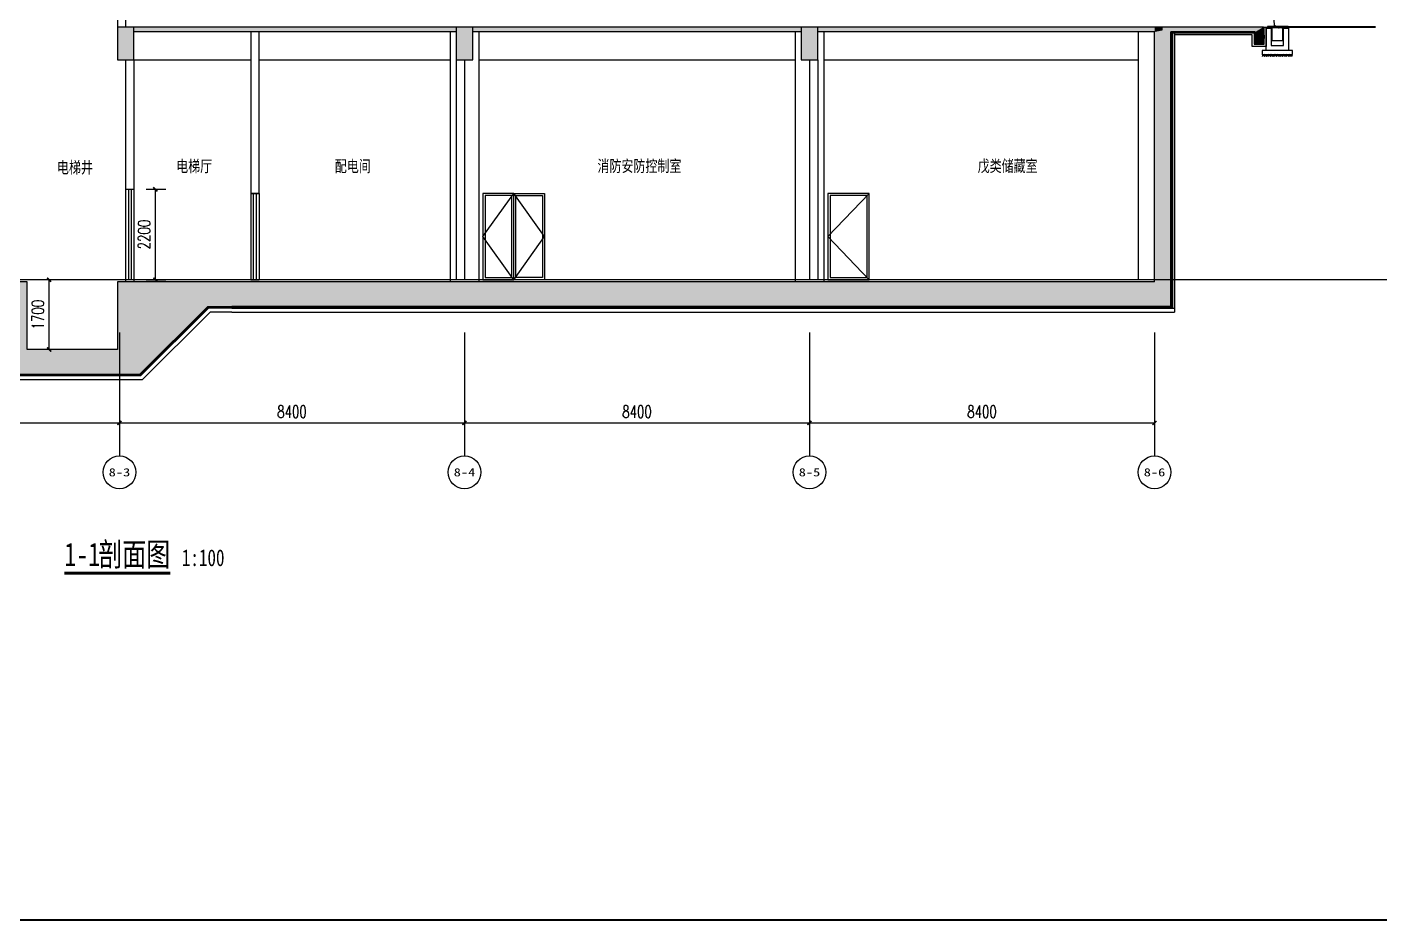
# Model space of a CAD drawing. Extents: x 1106790 to 1313746, y -134124 to 12249.
# Drawn here: x 1263098 to 1296036, y -73747 to -51988 of the extents above; entities that cross this region are included whole.
import ezdxf
from ezdxf.enums import TextEntityAlignment as Align

# ---------------------------------------------------------------- set-up
doc = ezdxf.new("R2010")
doc.units = 0
doc.header["$LTSCALE"] = 1000
doc.header["$MEASUREMENT"] = 0
doc.linetypes.add('DASH', pattern=[0.35, 0.25, -0.1])
for name, color, linetype in [('01-标注_尺寸', 124, 'Continuous'), ('01-标注_符号', 200, 'Continuous'), ('01-标注_轴线坐标', 132, 'Continuous'), ('02-TEXT_房间', 7, 'Continuous'), ('02-TEXT_标注', 130, 'Continuous'), ('02-TEXT_轴号', 7, 'Continuous'), ('05-填充_天正', 26, 'Continuous'), ('A-C_窗', 140, 'Continuous'), ('A-C_门', 150, 'Continuous'), ('A-O_散水', 134, 'Continuous'), ('A-O_防水层', 222, 'Continuous'), ('A-SUR_保温', 222, 'Continuous'), ('A-SUR_看线', 231, 'Continuous'), ('A-SUR_面层', 191, 'Continuous'), ('A-TECH_结构', 21, 'Continuous'), ('A-金属背板', 30, 'Continuous'), ('A_STR-砌块墙', 121, 'Continuous'), ('A_STR-砼墙', 51, 'Continuous'), ('A_STR-砼柱', 51, 'Continuous'), ('DIM_SYMB', 200, 'Continuous'), ('PUB_HATCH', 8, 'Continuous'), ('构造物', 145, 'Continuous')]:
    doc.layers.add(name, color=color, linetype=linetype)
doc.layers.add('04-不打印_辅助线', color=165, linetype='Continuous', plot=False)
doc.styles.add('_TCH_AXIS', font='STXIHEI.TTF')
doc.styles.add('_TCH_DIM', font='ROS1', dxfattribs={"width": 0.8, "bigfont": 'JD'})
doc.styles.add('_TCH_DIM_T3', font='SIMPLEX', dxfattribs={"width": 0.705882, "bigfont": 'GBCBIG'})
doc.styles.get("Standard").update_dxf_attribs({"font": 'STXIHEI.TTF', "width": 0.75})
doc.dimstyles.new('_TCH_ARCH&&100', dxfattribs={"dimtxt": 297.5, "dimasz": 100, "dimexe": 250, "dimexo": 300, "dimgap": 126.25, "dimtad": 1, "dimdec": 0, "dimzin": 0, "dimdsep": 46, "dimtxsty": '_TCH_DIM_T3', "dimblk": 'ARCHTICK', "dimcen": 0.09, "dimclrt": 7, "dimazin": 2, "dimtfac": 1, "dimtdec": 0, "dimtix": 1, "dimtmove": 2, "dimatfit": 3, "dimfxl": 0, "dimtolj": 1, "dimtzin": 0, "dimarcsym": 0})
pattern_1 = [(45, (4697.017, 670), (-17.96051, 17.96051), []), (45, (4714.977, 670), (-17.96051, 17.96051), [12.7, -6.35])]

# ---------------------------------------------------------------- blocks, each defined once
blk = doc.blocks.new('电梯门')
for points in [[(0, 2200), (0, 0)], [(0, 2200), (200, 2200)], [(67, 2200), (67, 0)], [(133, 2200), (133, 0)], [(200, 2200), (200, 0)], [(0, 0), (200, 0)]]:
    blk.add_lwpolyline(points)
blk = doc.blocks.new('图框-A1')
at = {"const_width": 0.5}
blk.add_lwpolyline([(766, 584), (25, 584), (25, 10), (766, 10)], close=True, dxfattribs=at)
blk = doc.blocks.new('dartt')
at = {"transparency": 33554641}
h = blk.add_hatch(dxfattribs=at)
h.set_pattern_fill('ANSI32', color=26)
h.set_pattern_definition([(45, (1294.211, 122.3605), (-3.367596, 3.367596), []), (45, (1296.4563, 122.3605), (-3.367596, 3.367596), [])])
edge = h.paths.add_edge_path()
edge.add_arc((0, 21), 4, 0, 90)
edge.add_line((0, 25), (0, 0))
edge.add_line((0, 0), (25, 0))
edge.add_arc((21, 0), 4, 0, 90)
edge.add_line((21, 4), (4, 4))
edge.add_line((4, 4), (4, 21))
blk.add_lwpolyline([(0, 25), (0, 0), (25, 0)])
blk.add_lwpolyline([(0, 25), (0, 25, -0.414214), (4, 21), (4, 4), (21, 4, -0.414214), (25, 0), (25, 0)], format="xyb")
blk = doc.blocks.new('$LinePat$素土夯实')
at = {"color": 0}
for p, q in [((0, -210), (210, 0)), ((120, -300), (420, 0)), ((420, 0), (608, -188)), ((495, -300), (795, 0)), ((615, 0), (705, -90)), ((210, -210), (300, -300)), ((315, -105), (502, -293)), ((705, -300), (795, -210))]:
    blk.add_line(p, q, dxfattribs=at)
blk = doc.blocks.new('drsrtg')
at = {"layer": '05-填充_天正'}
h = blk.add_hatch(dxfattribs=at)
h.set_pattern_fill('ANSI33', color=256, scale=8)
h.set_pattern_definition([(45, (4711.517, 670), (-17.96051, 17.96051), []), (45, (4729.477, 670), (-17.96051, 17.96051), [12.7, -6.35])])
h.paths.add_polyline_path([(-608, 580), (-608, 550), (-513, 550), (-513, 580)])
h = blk.add_hatch(dxfattribs=at)
h.set_pattern_fill('ANSI33', color=256, scale=8)
h.set_pattern_definition(pattern_1)
h.paths.add_polyline_path([(-448, 550), (-448, 580), (-498, 580), (-498, 550)])
h = blk.add_hatch(dxfattribs=at)
h.set_pattern_fill('ANSI33', color=256, scale=8)
h.set_pattern_definition(pattern_1)
h.paths.add_polyline_path([(-383, 550), (-383, 580), (-433, 580), (-433, 550)])
h = blk.add_hatch(dxfattribs=at)
h.set_pattern_fill('ANSI33', color=256, scale=8)
h.set_pattern_definition(pattern_1)
h.paths.add_polyline_path([(-318, 550), (-318, 580), (-368, 580), (-368, 550)])
h = blk.add_hatch(dxfattribs=at)
h.set_pattern_fill('ANSI33', color=256, scale=8)
h.set_pattern_definition(pattern_1)
h.paths.add_polyline_path([(-253, 550), (-253, 580), (-303, 580), (-303, 550)])
h = blk.add_hatch(dxfattribs=at)
h.set_pattern_fill('ANSI33', color=256, scale=8)
h.set_pattern_definition([(45, (4721.517, 670), (-17.96051, 17.96051), []), (45, (4739.477, 670), (-17.96051, 17.96051), [12.7, -6.35])])
h.paths.add_polyline_path([(-108, 550), (-108, 580), (-238, 580), (-238, 550)])
at = {"layer": '01-标注_符号'}
for p, q in [((-527, 1382), (-1923, 1382)), ((-433, 580), (-527, 1382))]:
    blk.add_line(p, q, dxfattribs=at)
at = {"layer": '01-标注_符号', "const_width": 40}
blk.add_lwpolyline([(-431, 560, 1), (-435, 600, 1)], format="xyb", close=True, dxfattribs=at)
at = {"layer": '05-填充_天正'}
blk.add_lwpolyline([(-500, 550), (-500, 240), (-240, 240), (-240, 550)], dxfattribs=at)
at = {"layer": 'A-SUR_面层'}
for p, q in [((-108, 580), (-608, 580)), ((-608, 550), (-608, 580)), ((-108, 550), (-608, 550)), ((-513, 550), (-513, 580)), ((-498, 550), (-498, 580)), ((-448, 550), (-448, 580)), ((-433, 550), (-433, 580)), ((-383, 550), (-383, 580)), ((-368, 550), (-368, 580)), ((-318, 550), (-318, 580)), ((-303, 550), (-303, 580)), ((-253, 550), (-253, 580)), ((-238, 550), (-238, 580)), ((-108, 550), (-108, 580))]:
    blk.add_line(p, q, dxfattribs=at)
at = {"layer": 'A_STR-砌块墙'}
for points in [[(-640, 540), (-520, 540), (-520, 120), (-220, 120), (-220, 540), (-100, 540), (-100, 0), (-640, 0), (-640, 540)], [(-100, 0), (-740, 0), (-740, -100), (0, -100), (0, 0), (-520, 0)]]:
    blk.add_lwpolyline(points, dxfattribs=at)
at = {"layer": 'A-SUR_看线', "xscale": -0.1861635220123852, "yscale": 0.1666666666666667, "zscale": 0.1666666666666667}
for p in [(-592, -100), (-444, -100), (-296, -100), (-148, -100), (0, -100)]:
    blk.add_blockref('$LinePat$素土夯实', p, dxfattribs=at)
at = {"layer": '构造物', "linetype": 'DASH', "ltscale": 0.2}
blk.add_blockref('dartt', (-620, 540), dxfattribs=at)
at = {"layer": '构造物', "linetype": 'DASH', "ltscale": 0.2, "xscale": -1}
blk.add_blockref('dartt', (-100, 540), dxfattribs=at)
at = {"layer": '02-TEXT_标注', "style": '_TCH_DIM', "width": 0.8}
blk.add_text('排水沟', height=347.3, dxfattribs=at).set_placement((-1818, 1487))
blk = doc.blocks.new('_FZH')
blk.add_lwpolyline([(-0.5, -0.5), (0.5, -0.5), (0.5, 0.5), (-0.5, 0.5)], close=True)
at = {"layer": 'PUB_HATCH'}
blk.add_solid([(-0.5, -0.5), (0.5, -0.5), (-0.5, 0.5), (0.5, 0.5)], dxfattribs=at)
blk = doc.blocks.new('_ArchTick')
at = {"color": 0, "linetype": 'ByBlock', "const_width": 0.4}
blk.add_lwpolyline([(-0.5, -0.5), (0.5, 0.5)], dxfattribs=at)
blk = doc.blocks.new('*D266')
at = {"layer": '01-标注_轴线坐标', "color": 0, "lineweight": -2, "transparency": 16777216}
for p, q in [((1282148, -59426), (1282148, -61876)), ((1290548, -59426), (1290548, -61876)), ((1282148, -61626), (1290548, -61626))]:
    blk.add_line(p, q, dxfattribs=at)
at = {"layer": 'Defpoints', "color": 0, "transparency": 16777216}
for p in [(1282148, -59126), (1290548, -59126), (1290548, -61626)]:
    blk.add_point(p, dxfattribs=at)
at = {"layer": '01-标注_轴线坐标', "color": 0, "lineweight": -2, "transparency": 16777216, "xscale": 100, "yscale": 100, "zscale": 100, "rotation": 180}
blk.add_blockref('_ArchTick', (1282148, -61626), dxfattribs=at)
at = {"layer": '01-标注_轴线坐标', "color": 0, "lineweight": -2, "transparency": 16777216, "xscale": 100, "yscale": 100, "zscale": 100}
blk.add_blockref('_ArchTick', (1290548, -61626), dxfattribs=at)
at = {"layer": '01-标注_轴线坐标', "color": 7, "transparency": 16777216, "insert": (1286348, -61351), "char_height": 297.5, "attachment_point": 5, "style": '_TCH_DIM_T3'}
blk.add_mtext('\\A1;8400', dxfattribs=at)
blk = doc.blocks.new('*D267')
at = {"layer": '01-标注_轴线坐标', "color": 0, "lineweight": -2, "transparency": 16777216}
for p, q in [((1273748, -59426), (1273748, -61876)), ((1282148, -59426), (1282148, -61876)), ((1273748, -61626), (1282148, -61626))]:
    blk.add_line(p, q, dxfattribs=at)
at = {"layer": 'Defpoints', "color": 0, "transparency": 16777216}
for p in [(1273748, -59126), (1282148, -59126), (1282148, -61626)]:
    blk.add_point(p, dxfattribs=at)
at = {"layer": '01-标注_轴线坐标', "color": 0, "lineweight": -2, "transparency": 16777216, "xscale": 100, "yscale": 100, "zscale": 100, "rotation": 180}
blk.add_blockref('_ArchTick', (1273748, -61626), dxfattribs=at)
at = {"layer": '01-标注_轴线坐标', "color": 0, "lineweight": -2, "transparency": 16777216, "xscale": 100, "yscale": 100, "zscale": 100}
blk.add_blockref('_ArchTick', (1282148, -61626), dxfattribs=at)
at = {"layer": '01-标注_轴线坐标', "color": 7, "transparency": 16777216, "insert": (1277948, -61351), "char_height": 297.5, "attachment_point": 5, "style": '_TCH_DIM_T3'}
blk.add_mtext('\\A1;8400', dxfattribs=at)
blk = doc.blocks.new('*D268')
at = {"layer": '01-标注_轴线坐标', "color": 0, "lineweight": -2, "transparency": 16777216}
for p, q in [((1265348, -59426), (1265348, -61876)), ((1273748, -59426), (1273748, -61876)), ((1265348, -61626), (1273748, -61626))]:
    blk.add_line(p, q, dxfattribs=at)
at = {"layer": 'Defpoints', "color": 0, "transparency": 16777216}
for p in [(1265348, -59126), (1273748, -59126), (1273748, -61626)]:
    blk.add_point(p, dxfattribs=at)
at = {"layer": '01-标注_轴线坐标', "color": 0, "lineweight": -2, "transparency": 16777216, "xscale": 100, "yscale": 100, "zscale": 100, "rotation": 180}
blk.add_blockref('_ArchTick', (1265348, -61626), dxfattribs=at)
at = {"layer": '01-标注_轴线坐标', "color": 0, "lineweight": -2, "transparency": 16777216, "xscale": 100, "yscale": 100, "zscale": 100}
blk.add_blockref('_ArchTick', (1273748, -61626), dxfattribs=at)
at = {"layer": '01-标注_轴线坐标', "color": 7, "transparency": 16777216, "insert": (1269548, -61351), "char_height": 297.5, "attachment_point": 5, "style": '_TCH_DIM_T3'}
blk.add_mtext('\\A1;8400', dxfattribs=at)
blk = doc.blocks.new('*D269')
at = {"layer": '01-标注_轴线坐标', "color": 0, "lineweight": -2, "transparency": 16777216}
for p, q in [((1256948, -59426), (1256948, -61876)), ((1265348, -59426), (1265348, -61876)), ((1256948, -61626), (1265348, -61626))]:
    blk.add_line(p, q, dxfattribs=at)
at = {"layer": 'Defpoints', "color": 0, "transparency": 16777216}
for p in [(1256948, -59126), (1265348, -59126), (1265348, -61626)]:
    blk.add_point(p, dxfattribs=at)
at = {"layer": '01-标注_轴线坐标', "color": 0, "lineweight": -2, "transparency": 16777216, "xscale": 100, "yscale": 100, "zscale": 100, "rotation": 180}
blk.add_blockref('_ArchTick', (1256948, -61626), dxfattribs=at)
at = {"layer": '01-标注_轴线坐标', "color": 0, "lineweight": -2, "transparency": 16777216, "xscale": 100, "yscale": 100, "zscale": 100}
blk.add_blockref('_ArchTick', (1265348, -61626), dxfattribs=at)
at = {"layer": '01-标注_轴线坐标', "color": 7, "transparency": 16777216, "insert": (1261148, -61351), "char_height": 297.5, "attachment_point": 5, "style": '_TCH_DIM_T3'}
blk.add_mtext('\\A1;8400', dxfattribs=at)
blk = doc.blocks.new('*D271')
at = {"layer": '01-标注_尺寸', "color": 0, "lineweight": -2, "transparency": 16777216}
for p, q in [((1265998, -55938), (1266474, -55938)), ((1266224, -58138), (1266224, -55938)), ((1265998, -58138), (1266474, -58138))]:
    blk.add_line(p, q, dxfattribs=at)
at = {"layer": 'Defpoints', "color": 0, "transparency": 16777216}
for p in [(1265698, -55938), (1266224, -55938), (1265698, -58138)]:
    blk.add_point(p, dxfattribs=at)
at = {"layer": '01-标注_尺寸', "color": 0, "lineweight": -2, "transparency": 16777216, "xscale": 100, "yscale": 100, "zscale": 100}
for p, rotation in [((1266224, -55938), 90), ((1266224, -58138), 270)]:
    blk.add_blockref('_ArchTick', p, dxfattribs=dict(at, rotation=rotation))
at = {"layer": '01-标注_尺寸', "color": 7, "transparency": 16777216, "insert": (1265949, -57038), "char_height": 297.5, "attachment_point": 5, "rotation": 90, "style": '_TCH_DIM_T3'}
blk.add_mtext('\\A1;2200', dxfattribs=at)
blk = doc.blocks.new('*D289')
at = {"layer": '01-标注_尺寸', "color": 0, "lineweight": -2, "transparency": 16777216}
for p, q in [((1263898, -58138), (1263386, -58138)), ((1263636, -59838), (1263636, -58138)), ((1263898, -59838), (1263386, -59838))]:
    blk.add_line(p, q, dxfattribs=at)
at = {"layer": 'Defpoints', "color": 0, "transparency": 16777216}
for p in [(1263636, -58138), (1264198, -58138), (1264198, -59838)]:
    blk.add_point(p, dxfattribs=at)
at = {"layer": '01-标注_尺寸', "color": 0, "lineweight": -2, "transparency": 16777216, "xscale": 100, "yscale": 100, "zscale": 100}
for p, rotation in [((1263636, -58138), 90), ((1263636, -59838), 270)]:
    blk.add_blockref('_ArchTick', p, dxfattribs=dict(at, rotation=rotation))
at = {"layer": '01-标注_尺寸', "color": 7, "transparency": 16777216, "insert": (1263361, -58988), "char_height": 297.5, "attachment_point": 5, "rotation": 90, "style": '_TCH_DIM_T3'}
blk.add_mtext('\\A1;1700', dxfattribs=at)
blk = doc.blocks.new('$WINLIB2D$00000001')
at = {"color": 0}
for points in [[(-0.5, 0.5), (-0.5, -0.5)], [(-0.5, 0.5), (0.5, 0.5)], [(0.5, -0.5), (0.5, 0.5)], [(0.5, 0.167), (-0.5, 0.167)], [(0.5, -0.167), (-0.5, -0.167)], [(-0.5, -0.5), (0.5, -0.5)]]:
    blk.add_lwpolyline(points, dxfattribs=at)

msp = doc.modelspace()

# ---------------------------------------------------------------- hatches: boundary and pattern name
at = {"layer": '05-填充_天正'}
for points in [[(1265698.2, -51988.5), (1265698.2, -52108.5), (1268648.2, -52108.5), (1268648.2, -51988.5)], [(1273548.2, -52108.5), (1273548.2, -51988.5), (1268648.2, -51988.5), (1268648.2, -52108.5)], [(1273948.2, -51988.5), (1273948.2, -52108.5), (1281948.2, -52108.5), (1281948.2, -51988.5)], [(1282348.2, -51988.5), (1282348.2, -52108.5), (1290548.2, -52108.5), (1290548.2, -51988.5)], [(1290748.2, -52068.5), (1290748.2, -51988.5), (1290548.2, -51988.5), (1290548.2, -52108.5)], [(1292998.2, -52108.5), (1293198.2, -51988.5), (1290748.2, -51988.5), (1290748.2, -52068.5), (1290948.2, -52108.5)], [(1293198.2, -52388.5), (1293198.2, -51988.5), (1292998.2, -52108.5), (1292998.2, -52388.5)], [(1290548.2, -58188.5), (1290948.2, -58788.5), (1290948.2, -52108.5), (1290748.2, -52068.5), (1290548.2, -52108.5)], [(1261099.6, -58788.5), (1260509.8, -58788.5), (1260509.8, -58188.5), (1263098.2, -58188.5), (1263098.2, -59838.5), (1265298.2, -59838.5), (1265298.2, -58188.5), (1268086.5, -58188.5), (1268086.5, -58788.5), (1267496.7, -58788.5), (1265846.7, -60438.5), (1262749.6, -60438.5)], [(1290948.2, -58788.5), (1290548.2, -58188.5), (1268086.5, -58188.5), (1268086.5, -58788.5)]]:
    msp.add_hatch(color=256, dxfattribs=at).paths.add_polyline_path(points)

# ---------------------------------------------------------------- linework, layer by layer
at = {"layer": '01-标注_轴线坐标'}
for p, q in [((1265348.2, -59426.3), (1265348.2, -62426.3)), ((1273748.2, -59426.3), (1273748.2, -62426.3)), ((1282148.2, -59426.3), (1282148.2, -62426.3)), ((1290548.2, -61426.3), (1290548.2, -62426.3))]:
    msp.add_line(p, q, dxfattribs=at)
for centre in [(1265348.2, -62826.3), (1273748.2, -62826.3), (1282148.2, -62826.3), (1290548.2, -62826.3)]:
    msp.add_circle(centre, 400, dxfattribs=at)
at = {"layer": '04-不打印_辅助线'}
msp.add_line((1298655.7, -58138.5), (1237898.8, -58138.5), dxfattribs=at)
at = {"layer": 'A-C_门'}
for points in [[(1274198.2, -58138.5), (1274948.2, -58138.5), (1274948.2, -56038.5), (1274198.2, -56038.5)], [(1274898.2, -56088.5), (1274248.2, -56088.5), (1274248.2, -58088.5), (1274898.2, -58088.5)], [(1275698.2, -58138.5), (1274948.2, -58138.5), (1274948.2, -56038.5), (1275698.2, -56038.5)], [(1274998.2, -56088.5), (1275648.2, -56088.5), (1275648.2, -58088.5), (1274998.2, -58088.5)], [(1282598.2, -58138.5), (1283598.2, -58138.5), (1283598.2, -56038.5), (1282598.2, -56038.5)], [(1283548.2, -56088.5), (1282648.2, -56088.5), (1282648.2, -58088.5), (1283548.2, -58088.5)]]:
    msp.add_lwpolyline(points, close=True, dxfattribs=at)
for points in [[(1274948.2, -58138.5), (1274198.2, -57088.5), (1274948.2, -56038.5)], [(1274948.2, -58138.5), (1275698.2, -57088.5), (1274948.2, -56038.5)], [(1283598.2, -58138.5), (1282598.2, -57088.5), (1283598.2, -56038.5)]]:
    msp.add_lwpolyline(points, dxfattribs=at)
at = {"layer": 'A-O_散水'}
msp.add_lwpolyline([(1293218.2, -52189.5), (1293218.2, -52269.5)], dxfattribs=at)
at = {"layer": 'A-O_防水层'}
for p, q in [((1293198.2, -51988.5), (1293268.2, -51988.5)), ((1290968.2, -52128.5), (1290968.2, -58828.5)), ((1290988.2, -52128.5), (1290988.2, -58828.5)), ((1291038.2, -52128.5), (1291038.2, -58928.5)), ((1268086.5, -58928.5), (1291038.2, -58928.5))]:
    msp.add_line(p, q, dxfattribs=at)
for points in [[(1290948.2, -52128.5), (1292978.2, -52128.5), (1292978.2, -52408.5), (1293218.2, -52408.5), (1293218.2, -51988.5)], [(1293268.2, -51988.5), (1293268.2, -52458.5), (1292928.2, -52458.5), (1292928.2, -52178.5), (1291038.2, -52178.5)], [(1293198.2, -52128.5), (1293198.2, -52108.5)], [(1268086.5, -58138.5), (1265698.2, -58138.5)], [(1268086.5, -58808.5), (1267505, -58808.5), (1265855, -60458.5), (1262741.3, -60458.5), (1261091.3, -58808.5), (1260509.8, -58808.5)], [(1268086.5, -58828.5), (1267513.2, -58828.5), (1265863.2, -60478.5), (1262733.1, -60478.5), (1261083.1, -58828.5), (1260509.8, -58828.5)], [(1268086.5, -58928.5), (1267554.7, -58928.5), (1265904.7, -60578.5), (1262691.6, -60578.5), (1261041.6, -58928.5), (1260509.8, -58928.5)], [(1290968.2, -58808.5), (1268086.5, -58808.5)], [(1268086.5, -58808.5), (1290968.2, -58808.5)], [(1268086.5, -58828.5), (1291038.2, -58828.5)]]:
    msp.add_lwpolyline(points, dxfattribs=at)
at = {"layer": 'A-SUR_保温'}
msp.add_line((1290548.2, -58138.5), (1268086.5, -58138.5), dxfattribs=at)
at = {"layer": 'A-TECH_结构'}
for points in [[(1273398.2, -52108.5), (1273398.2, -58188.5)], [(1274098.2, -52108.5), (1274098.2, -58188.5)], [(1281798.2, -52108.5), (1281798.2, -58188.5)], [(1282498.2, -52108.5), (1282498.2, -58188.5)], [(1290148.2, -52108.5), (1290148.2, -58138.5)], [(1265698.2, -52788.5), (1268548.2, -52788.5)], [(1268748.2, -52788.5), (1273398.2, -52788.5)], [(1274098.2, -52788.5), (1281798.2, -52788.5)], [(1282498.2, -52788.5), (1290148.2, -52788.5)]]:
    msp.add_lwpolyline(points, dxfattribs=at)
at = {"layer": 'A-金属背板'}
msp.add_lwpolyline([(1292998.2, -52108.5), (1292998.2, -52388.5), (1293198.2, -52388.5), (1293198.2, -51988.5)], dxfattribs=at)
at = {"layer": 'A_STR-砌块墙'}
for p, q in [((1268548.2, -52108.5), (1268548.2, -56038.5)), ((1268748.2, -56038.5), (1268748.2, -52108.5)), ((1268548.2, -56038.5), (1268748.2, -56038.5)), ((1268748.2, -58138.5), (1268548.2, -58138.5))]:
    msp.add_line(p, q, dxfattribs=at)
for points in [[(1265298.2, -48288.5), (1265298.2, -51988.5)], [(1265498.2, -48288.5), (1265498.2, -51988.5)], [(1265498.2, -52788.5), (1265498.2, -58188.5)], [(1265698.2, -52788.5), (1265698.2, -58188.5)], [(1273548.2, -52788.5), (1273548.2, -58138.5)], [(1273748.2, -52788.5), (1273748.2, -58138.5)], [(1282148.2, -52788.5), (1282148.2, -58138.5)], [(1282348.2, -52788.5), (1282348.2, -58138.5)]]:
    msp.add_lwpolyline(points, dxfattribs=at)
at = {"layer": 'A_STR-砌块墙', "const_width": 50}
msp.add_lwpolyline([(1295935, -51988.5), (1293808.2, -51988.5)], dxfattribs=at)
at = {"layer": 'A_STR-砼墙'}
for p, q in [((1268648.2, -51988.5), (1265698.2, -51988.5)), ((1273548.2, -51988.5), (1268648.2, -51988.5)), ((1281948.2, -51988.5), (1273948.2, -51988.5)), ((1290548.2, -51988.5), (1282348.2, -51988.5)), ((1290748.2, -51988.5), (1290548.2, -51988.5)), ((1293198.2, -51988.5), (1290748.2, -51988.5)), ((1293198.2, -52388.5), (1293198.2, -51988.5)), ((1268648.2, -52108.5), (1265698.2, -52108.5)), ((1273548.2, -52108.5), (1268648.2, -52108.5)), ((1281948.2, -52108.5), (1273948.2, -52108.5)), ((1290548.2, -52108.5), (1282348.2, -52108.5)), ((1290548.2, -58188.5), (1290548.2, -52108.5)), ((1290548.2, -52108.5), (1290548.2, -52108.5)), ((1292998.2, -52108.5), (1290948.2, -52108.5)), ((1290948.2, -58788.5), (1290948.2, -52108.5)), ((1292998.2, -52388.5), (1292998.2, -52108.5)), ((1292998.2, -52388.5), (1293198.2, -52388.5)), ((1290548.2, -58188.5), (1268086.5, -58188.5)), ((1290948.2, -58788.5), (1268086.5, -58788.5))]:
    msp.add_line(p, q, dxfattribs=at)
for points in [[(1268086.5, -58188.5), (1265298.2, -58188.5), (1265298.2, -59838.5), (1263098.2, -59838.5), (1263098.2, -58188.5), (1260509.8, -58188.5)], [(1260509.8, -58788.5), (1261099.6, -58788.5), (1262749.6, -60438.5), (1265846.7, -60438.5), (1267496.7, -58788.5), (1268086.5, -58788.5)]]:
    msp.add_lwpolyline(points, dxfattribs=at)
at = {"layer": 'DIM_SYMB', "const_width": 70}
msp.add_lwpolyline([(1264005.4, -65280.9), (1266585.3, -65280.9)], dxfattribs=at)

# ---------------------------------------------------------------- block references
at = {"xscale": 100, "yscale": 100, "zscale": 100}
msp.add_blockref('图框-A1', (1229643.5, -74721.9), dxfattribs=at)
msp.add_blockref('drsrtg', (1293908.2, -52558.5))
at = {"layer": 'A-C_窗', "xscale": -1}
msp.add_blockref('电梯门', (1265698.2, -58138.5), dxfattribs=at)
at = {"layer": 'A-C_窗', "xscale": -2100, "yscale": -200, "zscale": -2100, "rotation": 90}
msp.add_blockref('$WINLIB2D$00000001', (1268648.2, -57088.5), dxfattribs=at)
at = {"layer": 'A_STR-砼柱', "xscale": 800, "yscale": 400, "zscale": 400, "rotation": 90}
for p in [(1265498.2, -52388.5), (1273748.2, -52388.5), (1282148.2, -52388.5)]:
    msp.add_blockref('_FZH', p, dxfattribs=at)

# ---------------------------------------------------------------- texts
at = {"layer": '02-TEXT_房间', "width": 0.75}
for s, p in [('电梯井', (1263826.3, -55546.8)), ('电梯厅', (1266728.4, -55516.1)), ('配电间', (1270590.5, -55516.9)), ('消防安防控制室', (1276984.8, -55512.3)), ('戊类储藏室', (1286242.6, -55511.9))]:
    msp.add_text(s, height=285.43, dxfattribs=at).set_placement(p)
at = {"layer": '02-TEXT_标注', "width": 0.75}
for s, height, p in [('1-1', 570.85, (1264005.4, -65109.4)), ('剖面图', 570.85, (1264830.7, -65109.4)), ('1:100', 407.75, (1266865.3, -65109.4))]:
    msp.add_text(s, height=height, dxfattribs=at).set_placement(p)
at = {"layer": '02-TEXT_轴号', "style": '_TCH_AXIS', "width": 0.888889}
for s, p, p2 in [('8-3', (1265086, -62924.6), (1265610.3, -62924.6)), ('8-4', (1273486, -62924.6), (1274010.3, -62924.6)), ('8-5', (1281886, -62924.6), (1282410.3, -62924.6)), ('8-6', (1290286, -62924.6), (1290810.3, -62924.6))]:
    msp.add_text(s, height=196.63, dxfattribs=at).set_placement(p, p2, align=Align.FIT)

# ---------------------------------------------------------------- dimensions: what is measured, and where the dimension line sits
at = {"layer": '01-标注_尺寸'}
for p1, p2, distance, picture, middle in [((1265698.2, -58138.5), (1265698.2, -55938.5), -526.2, '*D271', (1265949.3, -57038.5)), ((1264198.2, -59838.5), (1264198.2, -58138.5), 562.1, '*D289', (1263361, -58988.5))]:
    dim = msp.add_aligned_dim(p1=p1, p2=p2, distance=distance, dimstyle='_TCH_ARCH&&100', dxfattribs=at)
    dim.commit()
    dim.dimension.update_dxf_attribs({"geometry": picture, "text_midpoint": middle})
at = {"layer": '01-标注_轴线坐标'}
for p1, p2, picture, middle in [((1256948.2, -59126.3), (1265348.2, -59126.3), '*D269', (1261148.2, -61351.3)), ((1265348.2, -59126.3), (1273748.2, -59126.3), '*D268', (1269548.2, -61351.3)), ((1273748.2, -59126.3), (1282148.2, -59126.3), '*D267', (1277948.2, -61351.3)), ((1282148.2, -59126.3), (1290548.2, -59126.3), '*D266', (1286348.2, -61351.3))]:
    dim = msp.add_aligned_dim(p1=p1, p2=p2, distance=-2500, dimstyle='_TCH_ARCH&&100', dxfattribs=at)
    dim.commit()
    dim.dimension.update_dxf_attribs({"geometry": picture, "text_midpoint": middle})

doc.saveas('drawing.dxf')
